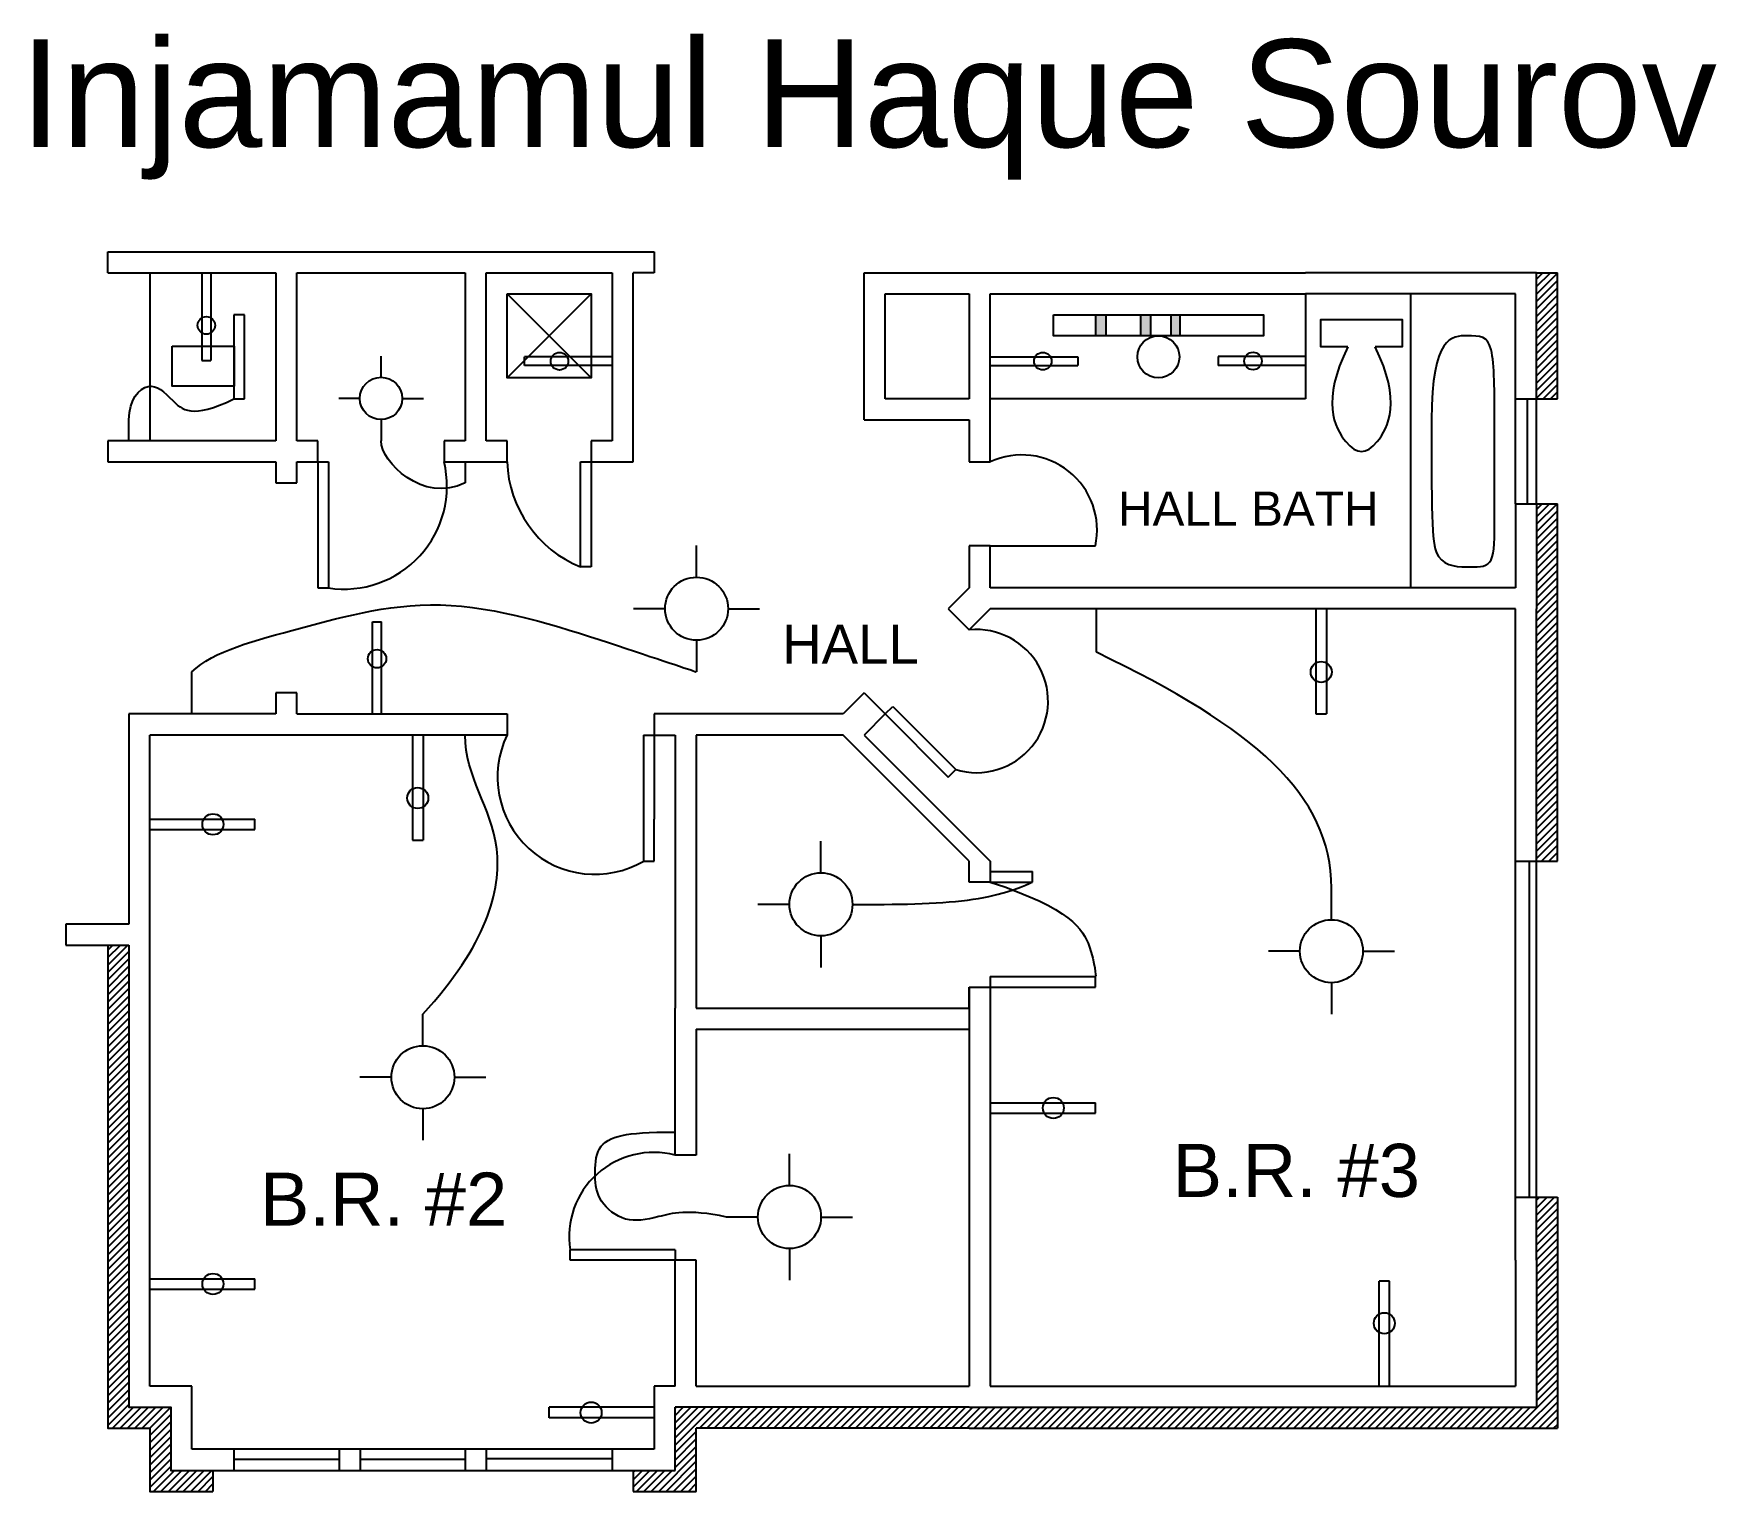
# Model space of a CAD drawing. Header units: inches. Extents: x 20.2 to 60.3, y 2.5 to 37.2.
import ezdxf

# ---------------------------------------------------------------- set-up
doc = ezdxf.new("R2010")
doc.units = ezdxf.units.IN
doc.header["$MEASUREMENT"] = 0
doc.styles.get("Standard").update_dxf_attribs({"font": 'arial.ttf'})
pattern_1 = [(45, (17.97705, 13.5), (-0.08838835, 0.08838835), [])]

# ---------------------------------------------------------------- blocks, each defined once
blk = doc.blocks.new('*U2')
blk.add_line((0, -0.375), (0, 0.375))
blk = doc.blocks.new('*U3')
at = {"color": 0, "linetype": 'ByBlock', "lineweight": -2, "transparency": 16777216}
blk.add_blockref('*U2', (21.5, 4.625), dxfattribs=at)
for p, rotation in [((20.375, 3.5), 90), ((22.625, 3.5), 270), ((21.5, 2.375), 180)]:
    blk.add_blockref('*U2', p, dxfattribs=dict(at, rotation=rotation))
blk = doc.blocks.new('*U4')
blk.add_line((0, -0.375), (0, 0.375))
blk = doc.blocks.new('*U6')
at = {"color": 0, "linetype": 'ByBlock', "lineweight": -2, "transparency": 16777216}
blk.add_blockref('*U4', (21.5, 4.625), dxfattribs=at)
for p, rotation in [((20.375, 3.5), 90), ((22.625, 3.5), 270), ((21.5, 2.375), 180)]:
    blk.add_blockref('*U4', p, dxfattribs=dict(at, rotation=rotation))
blk = doc.blocks.new('*U7')
blk.add_line((0, -0.375), (0, 0.375))
blk = doc.blocks.new('*U9')
at = {"color": 0, "linetype": 'ByBlock', "lineweight": -2, "transparency": 16777216}
blk.add_blockref('*U7', (21.5, 4.625), dxfattribs=at)
for p, rotation in [((20.375, 3.5), 90), ((22.625, 3.5), 270), ((21.5, 2.375), 180)]:
    blk.add_blockref('*U7', p, dxfattribs=dict(at, rotation=rotation))
blk = doc.blocks.new('*U10')
blk.add_line((0, -0.375), (0, 0.375))
blk = doc.blocks.new('*U12')
at = {"color": 0, "linetype": 'ByBlock', "lineweight": -2, "transparency": 16777216}
blk.add_blockref('*U10', (21.5, 4.625), dxfattribs=at)
for p, rotation in [((20.375, 3.5), 90), ((22.625, 3.5), 270), ((21.5, 2.375), 180)]:
    blk.add_blockref('*U10', p, dxfattribs=dict(at, rotation=rotation))
blk = doc.blocks.new('*U16')
blk.add_line((0, -0.375), (0, 0.375))
blk = doc.blocks.new('*U18')
at = {"color": 0, "linetype": 'ByBlock', "lineweight": -2, "transparency": 16777216}
blk.add_blockref('*U16', (21.5, 4.625), dxfattribs=at)
for p, rotation in [((20.375, 3.5), 90), ((22.625, 3.5), 270), ((21.5, 2.375), 180)]:
    blk.add_blockref('*U16', p, dxfattribs=dict(at, rotation=rotation))
blk = doc.blocks.new('*U24')
blk.add_line((0, -0.252), (0, 0.252))
blk = doc.blocks.new('*U26')
at = {"color": 0, "linetype": 'ByBlock', "lineweight": -2, "transparency": 16777216}
blk.add_blockref('*U24', (14.459, 3.11), dxfattribs=at)
for p, rotation in [((13.703, 2.354), 90), ((15.216, 2.354), 270), ((14.459, 1.597), 180)]:
    blk.add_blockref('*U24', p, dxfattribs=dict(at, rotation=rotation))

msp = doc.modelspace()

# ---------------------------------------------------------------- hatches: boundary and pattern name
h = msp.add_hatch()
h.set_pattern_fill('ANSI31', color=256)
h.set_pattern_definition(pattern_1)
h.paths.add_polyline_path([(56.477, 31.5), (55.977, 31.5), (55.977, 28.5), (56.477, 28.5)])
at = {"true_color": 0x000000}
h = msp.add_hatch(color=18, dxfattribs=at)
h.dxf.hatch_style = 1
h.paths.add_polyline_path([(45.726, 30.5), (45.477, 30.5), (45.477, 30), (45.726, 30)])
h.paths.add_polyline_path([(46.553, 30), (46.786, 30), (46.786, 30.5), (46.553, 30.5)])
h.paths.add_polyline_path([(47.276, 30), (47.485, 30), (47.485, 30.5), (47.276, 30.5)])
h = msp.add_hatch()
h.set_pattern_fill('ANSI31', color=256)
h.set_pattern_definition(pattern_1)
h.paths.add_polyline_path([(42.977, 4.5), (42.477, 4.5), (35.477, 4.5), (35.477, 3), (34.477, 3), (34.477, 2.5), (35.977, 2.5), (35.977, 4), (42.477, 4), (42.977, 4), (56.477, 4), (56.477, 8), (56.477, 9.5), (55.977, 9.5), (55.977, 8), (55.977, 4.5), (55.477, 4.5)])
h.paths.add_polyline_path([(56.477, 26), (55.977, 26), (55.977, 24), (55.977, 23.5), (55.977, 17.5), (56.477, 17.5)])
h = msp.add_hatch()
h.set_pattern_fill('ANSI31', color=256)
h.set_pattern_definition(pattern_1)
h.paths.add_polyline_path([(22.477, 15.5), (21.977, 15.5), (21.977, 4), (22.977, 4), (22.977, 2.5), (24.477, 2.5), (24.477, 3), (23.477, 3), (23.477, 4.5), (22.477, 4.5)])

# ---------------------------------------------------------------- linework, layer by layer
for p, q in [((21.977, 31.5), (21.977, 32)), ((21.977, 32), (33.977, 32)), ((33.977, 32), (34.977, 32)), ((34.977, 32), (34.977, 31.5)), ((21.977, 31.5), (25.977, 31.5)), ((22.977, 31.5), (22.977, 27.5)), ((24.216, 31.5), (24.216, 29.414)), ((24.425, 31.5), (24.425, 29.414)), ((25.977, 31.5), (25.977, 28.5)), ((26.477, 27.5), (26.477, 31.5)), ((26.477, 31.5), (30.477, 31.5)), ((30.477, 31.5), (30.477, 27.5)), ((30.977, 27.5), (30.977, 31.5)), ((30.977, 31.5), (33.977, 31.5)), ((33.977, 31.5), (33.977, 27.5)), ((34.977, 31.5), (34.477, 31.5)), ((34.477, 27), (34.477, 31.5)), ((39.977, 31.5), (42.477, 31.5)), ((39.977, 28), (39.977, 31.5)), ((42.477, 31.5), (42.977, 31.5)), ((42.977, 31.5), (50.477, 31.5)), ((52.977, 31.5), (50.477, 31.5)), ((55.977, 31.5), (52.977, 31.5)), ((55.977, 26), (55.977, 31.5)), ((55.977, 31.5), (56.477, 31.5)), ((56.477, 28.5), (56.477, 31.5)), ((31.477, 31), (33.477, 29)), ((33.477, 31), (31.477, 29)), ((40.477, 28.5), (40.477, 31)), ((40.477, 31), (42.477, 31)), ((42.477, 31), (42.477, 28.5)), ((42.977, 28.5), (42.977, 31)), ((42.977, 31), (50.477, 31)), ((52.977, 31), (50.477, 31)), ((50.477, 31), (50.477, 28.5)), ((55.477, 31), (52.977, 31)), ((52.977, 31), (52.977, 26)), ((55.477, 26), (55.477, 31)), ((24.977, 30.5), (24.977, 28.5)), ((25.225, 30.5), (24.977, 30.5)), ((25.227, 28.5), (25.225, 30.5)), ((45.477, 30.5), (45.477, 30)), ((45.726, 30.5), (45.726, 30)), ((46.553, 30.5), (46.553, 30)), ((46.786, 30.5), (46.786, 30)), ((47.276, 30.5), (47.276, 30)), ((47.485, 30.5), (47.485, 30)), ((24.216, 29.414), (24.425, 29.414)), ((33.977, 29.5), (31.891, 29.5)), ((31.891, 29.291), (31.891, 29.5)), ((33.977, 29.291), (31.891, 29.291)), ((42.977, 29.5), (45.058, 29.5)), ((42.977, 29.292), (45.058, 29.292)), ((45.058, 29.5), (45.058, 29.292)), ((50.477, 29.504), (48.396, 29.504)), ((48.396, 29.504), (48.396, 29.296)), ((50.477, 29.296), (48.396, 29.296)), ((24.977, 28.5), (25.227, 28.5)), ((25.977, 28.5), (25.977, 27.5)), ((42.477, 28.5), (40.477, 28.5)), ((50.477, 28.5), (42.977, 28.5)), ((42.977, 27), (42.977, 28.5)), ((55.477, 28.5), (55.977, 28.5)), ((55.753, 28.5), (55.753, 26)), ((55.977, 28.5), (56.477, 28.5)), ((22.477, 27.5), (22.477, 28)), ((39.977, 28), (42.477, 28)), ((42.477, 28), (42.477, 27)), ((25.977, 27.5), (21.977, 27.5)), ((21.977, 27.5), (21.977, 27)), ((26.977, 27.5), (26.477, 27.5)), ((26.977, 27), (26.977, 27.5)), ((30.477, 27.5), (29.977, 27.5)), ((29.977, 27.5), (29.977, 27)), ((31.477, 27.5), (30.977, 27.5)), ((31.477, 27), (31.477, 27.5)), ((33.977, 27.5), (33.477, 27.5)), ((33.477, 27.5), (33.477, 27)), ((42.977, 27.5), (42.977, 27.5)), ((21.977, 27), (25.977, 27)), ((25.977, 27), (25.977, 26.5)), ((26.477, 26.5), (26.477, 27)), ((26.477, 27), (26.977, 27)), ((26.977, 27), (26.977, 24)), ((26.977, 27), (27.227, 27)), ((27.227, 27), (27.227, 24)), ((29.977, 27), (30.977, 27)), ((30.477, 27), (30.477, 26.5)), ((30.977, 27), (31.477, 27)), ((33.227, 27), (33.477, 27)), ((33.227, 24.5), (33.227, 27)), ((33.477, 27), (34.477, 27)), ((33.477, 27), (33.477, 24.5)), ((42.477, 27), (42.977, 27)), ((25.977, 26.5), (26.477, 26.5)), ((52.977, 26), (52.977, 24)), ((55.477, 26), (55.477, 24)), ((55.477, 26), (55.977, 26)), ((55.977, 26), (55.977, 24)), ((55.977, 26), (56.477, 26)), ((56.477, 17.5), (56.477, 26)), ((42.977, 25), (42.477, 25)), ((42.477, 25), (42.477, 24)), ((42.977, 24), (42.977, 25)), ((42.977, 25), (45.477, 25)), ((33.477, 24.5), (33.227, 24.5)), ((26.977, 24), (27.227, 24)), ((42.477, 24), (41.977, 23.5)), ((52.977, 24), (42.977, 24)), ((55.477, 24), (52.977, 24)), ((55.977, 24), (55.977, 23.5)), ((41.977, 23.5), (42.477, 23)), ((42.977, 23.5), (42.477, 23)), ((52.977, 23.5), (42.977, 23.5)), ((45.5, 22.468), (45.5, 23.5)), ((50.727, 23.5), (50.727, 21)), ((50.977, 23.5), (50.977, 21)), ((55.477, 23.5), (52.977, 23.5)), ((55.477, 8), (55.477, 23.5)), ((55.977, 8), (55.977, 23.5)), ((28.273, 21), (28.273, 23.19)), ((28.273, 23.19), (28.492, 23.19)), ((28.492, 21), (28.492, 23.19)), ((23.977, 21), (23.977, 22)), ((26.477, 21.5), (25.977, 21.5)), ((25.977, 21.5), (25.977, 21)), ((26.477, 21), (26.477, 21.5)), ((39.977, 21.5), (39.477, 21)), ((39.977, 21.5), (40.477, 21)), ((25.977, 21), (22.477, 21)), ((22.477, 21), (22.477, 16)), ((26.477, 21), (31.477, 21)), ((31.477, 21), (31.477, 20.5)), ((35.477, 21), (34.977, 21)), ((34.977, 21), (34.977, 20.5)), ((39.477, 21), (35.477, 21)), ((40.477, 21), (39.977, 20.5)), ((40.477, 21), (40.654, 21.177)), ((40.477, 21), (41.977, 19.5)), ((40.654, 21.177), (42.154, 19.677)), ((50.727, 21), (50.977, 21)), ((22.977, 5), (22.977, 20.5)), ((31.477, 20.5), (22.977, 20.5)), ((29.227, 20.5), (29.227, 18)), ((29.477, 20.5), (29.477, 18)), ((34.727, 20.5), (34.727, 18.5)), ((34.727, 20.5), (34.977, 20.5)), ((34.977, 20.5), (35.477, 20.5)), ((34.977, 20.5), (34.977, 18.5)), ((35.477, 20.5), (35.477, 14)), ((35.977, 20.5), (35.977, 14)), ((39.477, 20.5), (35.977, 20.5)), ((42.477, 17.5), (39.477, 20.5)), ((39.977, 20.5), (42.977, 17.5)), ((41.977, 19.5), (42.154, 19.677)), ((22.977, 18.5), (25.477, 18.5)), ((25.477, 18.25), (25.477, 18.5)), ((34.727, 18.5), (34.727, 17.5)), ((34.977, 17.5), (34.977, 18.5)), ((22.977, 18.25), (25.477, 18.25)), ((29.227, 18), (29.477, 18)), ((34.727, 17.5), (34.977, 17.5)), ((42.477, 17), (42.477, 17.5)), ((42.977, 17.5), (42.977, 17)), ((42.977, 17.25), (43.977, 17.25)), ((43.977, 17), (43.977, 17.25)), ((55.477, 17.5), (55.977, 17.5)), ((55.797, 17.5), (55.797, 9.5)), ((55.977, 17.5), (56.477, 17.5)), ((42.977, 17), (42.477, 17)), ((42.977, 17), (43.977, 17)), ((22.477, 16), (20.977, 16)), ((20.977, 16), (20.977, 15.5)), ((20.977, 15.5), (22.477, 15.5)), ((42.477, 14), (42.477, 14.5)), ((42.477, 14.5), (42.977, 14.5)), ((42.477, 14.5), (42.477, 8)), ((42.977, 14.75), (45.477, 14.75)), ((42.977, 14.75), (42.977, 14.5)), ((42.977, 14.5), (42.977, 8)), ((42.977, 14.5), (45.477, 14.5)), ((45.477, 14.5), (45.477, 14.75)), ((35.477, 10.5), (35.477, 14)), ((35.977, 14), (42.477, 14)), ((35.977, 13.5), (42.477, 13.5)), ((35.977, 13.5), (35.977, 10.5)), ((42.977, 11.75), (45.477, 11.75)), ((45.477, 11.5), (45.477, 11.75)), ((42.977, 11.5), (45.477, 11.5)), ((35.977, 10.5), (35.477, 10.5)), ((55.477, 9.5), (55.977, 9.5)), ((55.977, 9.5), (56.477, 9.5)), ((56.477, 9.5), (56.477, 8)), ((35.477, 8.25), (32.977, 8.25)), ((32.977, 8), (32.977, 8.25)), ((35.477, 8.25), (35.477, 8)), ((35.477, 8), (32.977, 8)), ((35.477, 5), (35.477, 8)), ((35.977, 8), (35.477, 8)), ((35.977, 5), (35.977, 8)), ((42.477, 8), (42.477, 5)), ((42.977, 8), (42.977, 5)), ((55.477, 8), (55.477, 5)), ((55.977, 8), (55.977, 4.5)), ((56.477, 8), (56.477, 4)), ((22.977, 7.56), (25.477, 7.56)), ((22.977, 7.31), (25.477, 7.31)), ((25.477, 7.31), (25.477, 7.56)), ((52.227, 5), (52.227, 7.5)), ((52.477, 7.5), (52.227, 7.5)), ((52.477, 5), (52.477, 7.5)), ((23.977, 5), (22.977, 5)), ((23.977, 3.5), (23.977, 5)), ((35.477, 5), (34.977, 5)), ((34.977, 5), (34.977, 3.5)), ((35.977, 5), (42.477, 5)), ((42.977, 5), (55.477, 5)), ((34.977, 4.5), (32.477, 4.5)), ((32.477, 4.25), (32.477, 4.5)), ((42.477, 4.5), (35.477, 4.5)), ((35.477, 3), (35.477, 4.5)), ((42.477, 4.5), (42.977, 4.5)), ((42.977, 4.5), (55.477, 4.5)), ((55.477, 4.5), (55.977, 4.5)), ((34.977, 4.25), (32.477, 4.25)), ((42.477, 4), (35.977, 4)), ((35.977, 2.5), (35.977, 4)), ((42.477, 4), (42.977, 4)), ((42.977, 4), (56.477, 4)), ((33.977, 3.5), (23.977, 3.5)), ((24.977, 3.5), (24.977, 3)), ((24.977, 3.264), (27.477, 3.264)), ((27.477, 3.5), (27.477, 3)), ((27.977, 3.5), (27.977, 3)), ((27.977, 3.264), (30.477, 3.264)), ((30.477, 3.5), (30.477, 3)), ((30.977, 3.5), (30.977, 3)), ((30.977, 3.282), (33.977, 3.282)), ((34.977, 3.5), (33.977, 3.5)), ((33.977, 3.5), (33.977, 3)), ((24.477, 3), (24.477, 2.5)), ((33.977, 3), (35.477, 3)), ((34.477, 3), (34.477, 2.5)), ((34.477, 2.5), (35.977, 2.5))]:
    msp.add_line(p, q)
for points in [[(31.477, 31), (33.477, 31), (33.477, 29), (31.477, 29)], [(44.477, 30.5), (49.477, 30.5), (49.477, 30), (44.477, 30)], [(23.506, 29.753), (24.983, 29.753), (24.983, 28.798), (23.506, 28.798)]]:
    msp.add_lwpolyline(points, close=True)
for points in [[(51.488, 29.74), (50.844, 29.74), (50.844, 30.385), (52.777, 30.385), (52.777, 29.74), (52.132, 29.74)], [(21.977, 15.5), (21.977, 4), (22.977, 4), (22.977, 2.5), (24.477, 2.5)], [(22.477, 15.5), (22.477, 4.5), (23.477, 4.5), (23.477, 3), (33.977, 3)]]:
    msp.add_lwpolyline(points)
for centre, radius in [((24.32, 30.248), 0.209), ((46.977, 29.5), 0.5), ((32.725, 29.395), 0.209), ((44.226, 29.397), 0.208), ((49.229, 29.4), 0.208), ((28.477, 28.509), 0.504), ((35.987, 23.506), 0.75), ((28.382, 22.314), 0.219), ((50.851, 22), 0.25), ((29.351, 19), 0.25), ((24.477, 18.374), 0.25), ((38.947, 16.47), 0.75), ((51.094, 15.355), 0.75), ((29.473, 12.355), 0.75), ((44.477, 11.624), 0.25), ((38.197, 9.029), 0.75), ((24.477, 7.435), 0.25), ((52.353, 6.5), 0.25), ((33.477, 4.374), 0.25)]:
    msp.add_circle(centre, radius)
for centre, radius, start, end in [((27.594, 26.424), 2.452, 261.3942, 13.5849), ((34.284, 27.102), 2.809, 182.0868, 247.8973), ((43.727, 25.375), 1.79, 347.9052, 114.7751), ((42.648, 21.306), 1.703, 253.1325, 95.7571), ((33.564, 19.5), 2.314, 154.3933, 300.1879), ((34.962, 8.558), 2.009, 75.1517, 188.8227)]:
    msp.add_arc(centre, radius, start, end)
for points in [[(51.488, 29.74), (50.844, 28.452), (51.488, 27.164), (52.132, 27.164), (52.777, 28.452), (52.132, 29.74)], [(53.477, 28), (53.477, 30), (54.477, 30), (54.977, 30), (54.977, 28), (54.977, 25.5), (54.977, 24.5), (54.477, 24.5), (53.477, 24.5), (53.477, 25.5), (53.477, 28)], [(22.477, 28), (22.477, 28.5), (22.977, 29), (23.477, 28.5), (23.977, 28), (24.977, 28.5)], [(30.477, 26.5), (29.477, 26), (28.477, 27), (28.477, 27.5)], [(23.977, 22), (24.477, 22.5), (26.477, 23), (29.977, 24), (34.477, 22.5), (35.987, 22.006), (35.977, 22)], [(51.094, 16.855), (51.094, 19.082), (49.267, 20.667), (45.5, 22.468)], [(29.473, 13.855), (30.977, 15.5), (31.733, 18.085), (30.477, 19.5), (30.477, 20.5)], [(40.447, 16.47), (41.477, 16.47), (43.154, 16.579), (43.977, 17), (43.982, 17.011)], [(42.977, 17), (44.9, 16.371), (45.476, 15.381), (45.477, 14.75), (45.499, 14.76)], [(36.697, 9.029), (35.762, 9.224), (35.023, 9.006), (34.285, 8.872), (33.63, 9.391), (33.551, 9.988), (33.596, 10.733), (34.133, 11.001), (34.822, 11.051), (35.477, 11.051)]]:
    msp.add_open_spline(points, degree=3)

# ---------------------------------------------------------------- block references
for name, p in [('*U26', (14.018, 26.155)), ('*U18', (14.487, 20.006)), ('*U3', (17.447, 12.97)), ('*U9', (29.594, 11.855)), ('*U12', (7.973, 8.855)), ('*U6', (16.697, 5.529))]:
    msp.add_blockref(name, p)

# ---------------------------------------------------------------- texts
for s, height, p in [('Injamamul Haque Sourov', 2.56244, (19.88, 34.492)), ('HALL BATH', 0.8155, (46.014, 25.479)), ('HALL', 0.9301, (38.025, 22.198)), ('B.R. #3', 1.2636, (47.316, 9.506)), ('B.R. #2', 1.2636, (25.595, 8.822))]:
    msp.add_text(s, height=height).set_placement(p)

doc.saveas('drawing.dxf')
